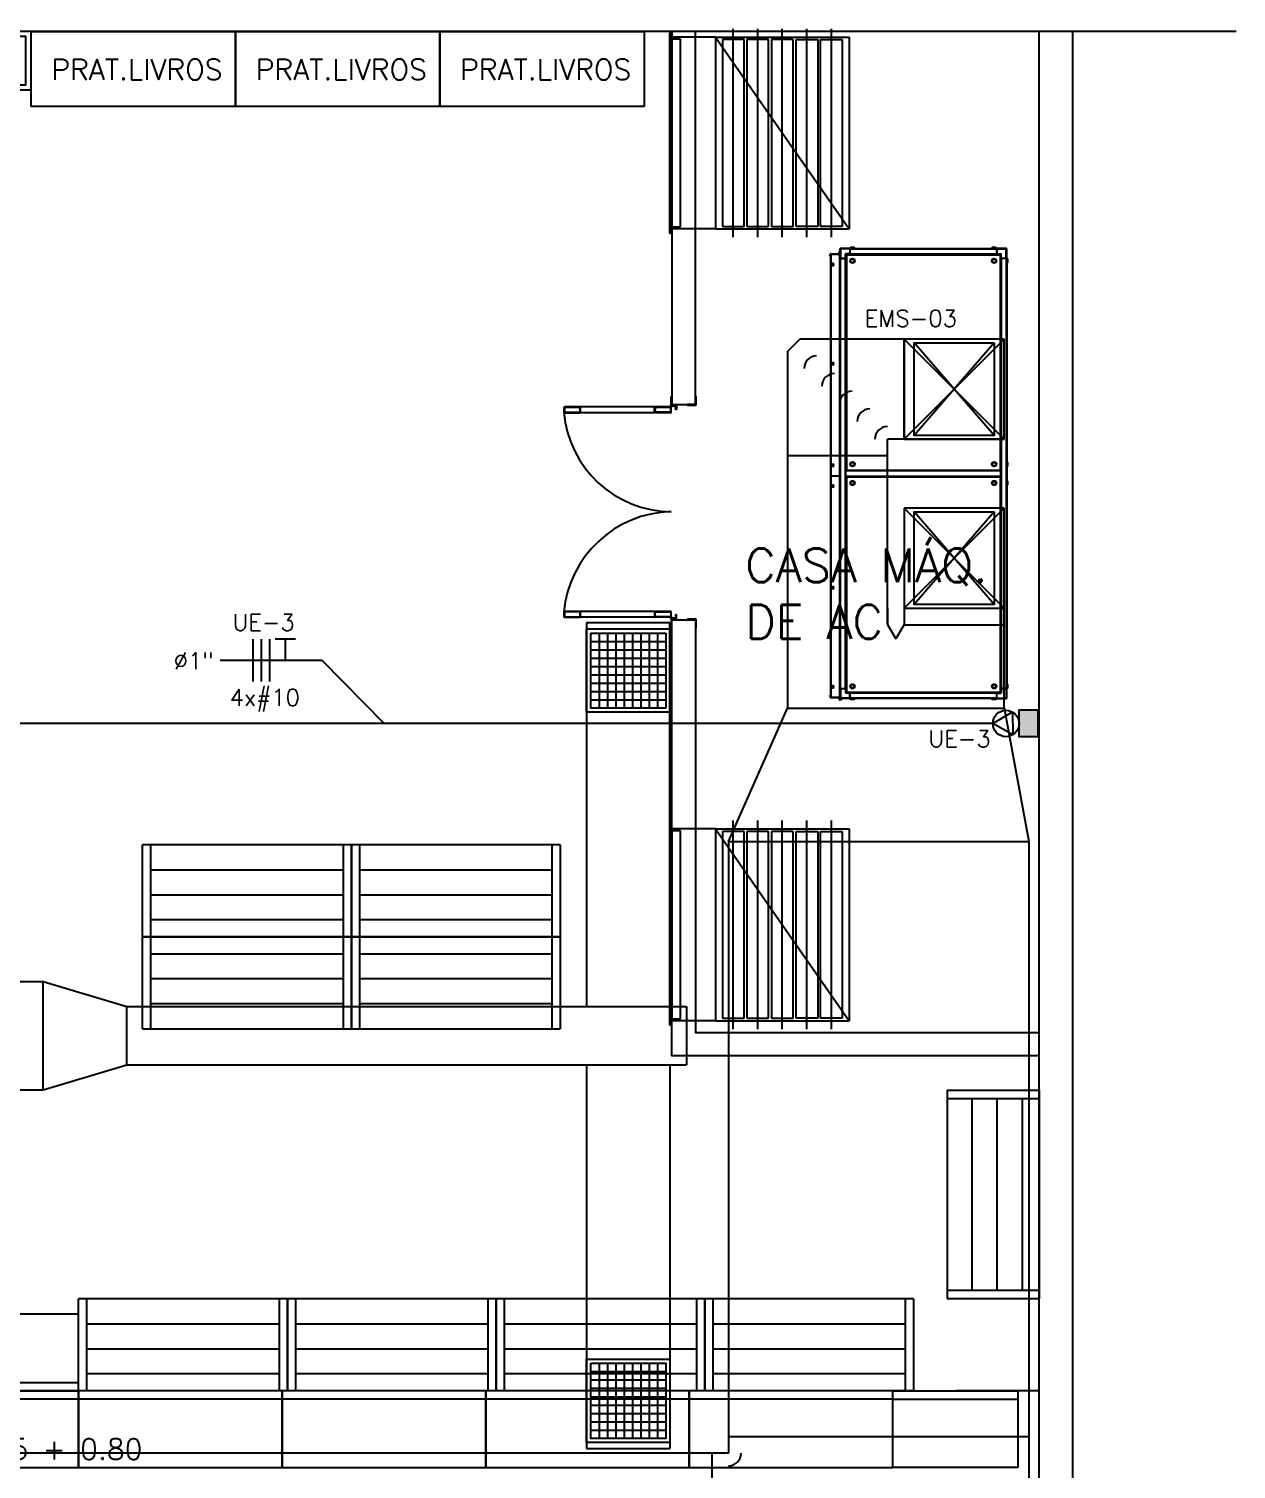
# Model space of a CAD drawing. Header units: metres. Extents: x -367 to 374, y -238 to 224.
# Drawn here: x 260.44 to 267.68, y 202.03 to 210.67 of the extents above; entities that cross this region are included whole.
import ezdxf
from ezdxf.enums import TextEntityAlignment as Align

# ---------------------------------------------------------------- set-up
doc = ezdxf.new("R2010")
doc.units = ezdxf.units.M
doc.linetypes.add('LA_BAU_BASES GERAIS_R00$0$LA_BAU_MERC_R01$0$DASHDOT', pattern=[1, 0.5, -0.25, 0, -0.25])
for name, color, linetype in [('ARCOND3', 3, 'Continuous'), ('EL-FIO', 3, 'Continuous'), ('ELE-ALIMENTADORES', 160, 'Continuous'), ('LA_BAU_BASES GERAIS_R00$0$ARQ-XREF-ATT', 8, 'Continuous'), ('LA_BAU_BASES GERAIS_R00$0$BASE', 253, 'Continuous'), ('LA_BAU_BASES GERAIS_R00$0$dutos', 31, 'Continuous')]:
    doc.layers.add(name, color=color, linetype=linetype)
doc.styles.add('LA_BAU_BASES GERAIS_R00$0$LA_BAU_MERC_R01$0$R40-125-RS', font='romans.shx', dxfattribs={"height": 0.1248})
doc.styles.add('LA_BAU_BASES GERAIS_R00$0$LA_BAU_MERC_R01$0$RS80', font='ROMANS', dxfattribs={"height": 0.18})
doc.styles.add('LA_BAU_BASES GERAIS_R00$0$R60-125-RS', font='romans.shx', dxfattribs={"height": 0.19})
doc.styles.add('LA_BAU_BASES GERAIS_R00$0$R80-100-RS', font='romans.shx', dxfattribs={"height": 0.203})
doc.styles.add('LA_BAU_BASES GERAIS_R00$0$ROMANS', font='romans.shx')
doc.styles.get("Standard").update_dxf_attribs({"font": 'romans.shx'})

# ---------------------------------------------------------------- blocks, each defined once
blk = doc.blocks.new('LA_BAU_BASES GERAIS_R00$0$LA_BAU_ALVENARIA TÉRREO_R01')
at = {"layer": 'LA_BAU_BASES GERAIS_R00$0$BASE', "linetype": 'Continuous'}
for p, q in [((267.6805, 210.65), (256.505, 210.65)), ((264.2903, 208.399), (263.7465, 208.399)), ((264.2903, 208.364), (263.7465, 208.364)), ((264.2903, 207.1729), (263.7465, 207.1729)), ((264.2903, 207.1379), (263.7465, 207.1379))]:
    blk.add_line(p, q, dxfattribs=at)
for points in [[(264.2985, 210.65), (264.2985, 208.4141), (264.4385, 208.4141), (264.4385, 210.65)], [(267.6805, 200.09), (266.75, 200.09), (266.75, 177.95), (266.41, 177.95), (266.41, 178.2), (266.5, 178.2), (266.5, 184.7), (265.4, 184.7), (265.4, 179.45), (265.15, 179.45), (265.15, 185.2), (265.4, 185.2), (265.4, 184.85), (266.5, 184.85), (266.5, 210.65)], [(266.7, 210.65), (266.7, 200.29), (267.6805, 200.29)], [(263.7474, 207.1419), (263.7474, 207.1549), (263.7505, 207.1549)], [(264.1974, 207.1419), (264.1974, 207.1549), (264.1943, 207.1549)], [(266.5, 204.5074), (264.2985, 204.5074), (264.2985, 207.1228), (264.4385, 207.1228), (264.4385, 204.6474), (266.5, 204.6474)]]:
    blk.add_lwpolyline(points, dxfattribs=at)
for points in [[(264.2985, 208.4171, 0.414214), (264.3015, 208.4141), (264.3235, 208.4141, -0.414214), (264.3265, 208.4111), (264.3265, 208.4094), (264.2938, 208.4094), (264.2938, 208.4602), (264.2955, 208.4602, -0.414214), (264.2985, 208.4572)], [(264.4432, 208.4094), (264.4432, 208.4602), (264.4415, 208.4602, 0.414214), (264.4385, 208.4572), (264.4385, 208.4171, -0.414214), (264.4355, 208.4141), (264.3936, 208.4141, 0.414214), (264.3906, 208.4111), (264.3906, 208.4094)], [(263.7465, 208.364, 0.414214), (263.7505, 208.368), (263.7505, 208.395, 0.414214), (263.7465, 208.399), (263.6545, 208.399, 0.414214), (263.6505, 208.395), (263.6505, 208.368, 0.414214), (263.6545, 208.364)], [(263.7465, 207.1729), (263.6545, 207.1729, 0.414214), (263.6505, 207.1689), (263.6505, 207.1419, 0.414214), (263.6545, 207.1379), (263.7465, 207.1379, 0.414214), (263.7505, 207.1419), (263.7505, 207.1689, 0.414214)], [(264.3015, 207.1228), (264.3235, 207.1228, 0.414214), (264.3265, 207.1258), (264.3265, 207.1275), (264.2938, 207.1275), (264.2938, 207.0767), (264.2955, 207.0767, 0.414214), (264.2985, 207.0797), (264.2985, 207.1198, -0.414214)], [(264.4432, 207.1275), (264.3906, 207.1275), (264.3906, 207.1258, 0.414214), (264.3936, 207.1228), (264.4355, 207.1228, -0.414214), (264.4385, 207.1198), (264.4385, 207.0797, 0.414214), (264.4415, 207.0767), (264.4432, 207.0767)]]:
    blk.add_lwpolyline(points, format="xyb", close=True, dxfattribs=at)
for points in [[(264.3249, 208.4094), (264.3249, 208.3844), (264.3232, 208.3844, -0.414214), (264.3202, 208.3874), (264.3202, 208.4017, 0.414214), (264.3172, 208.4047), (264.3035, 208.4047, -0.414214), (264.3005, 208.4077), (264.3005, 208.4094)], [(263.7505, 208.382), (263.7474, 208.382), (263.7474, 208.395, 0.414214), (263.7465, 208.3958), (263.6545, 208.3958, 0.414214), (263.6537, 208.395), (263.6537, 208.368, 0.414214), (263.6545, 208.3671), (263.7465, 208.3671, 0.414214), (263.7474, 208.368), (263.7474, 208.381), (263.7505, 208.381)], [(264.1983, 208.364, -0.414214), (264.1943, 208.368), (264.1943, 208.395, -0.414214), (264.1983, 208.399)], [(264.2912, 208.368), (264.2912, 208.395, 0.414214), (264.2903, 208.3958), (264.1983, 208.3958, 0.414214), (264.1974, 208.395), (264.1974, 208.382), (264.1943, 208.382)], [(264.2912, 208.368, -0.414214), (264.2903, 208.3671), (264.1983, 208.3671, -0.414214), (264.1974, 208.368), (264.1974, 208.381), (264.1943, 208.381)], [(264.2903, 208.364, 0.414214), (264.2943, 208.368), (264.2943, 208.395, 0.414214), (264.2903, 208.399)], [(263.7465, 207.1698), (263.6545, 207.1698, 0.414214), (263.6537, 207.1689), (263.6537, 207.1419, 0.414214), (263.6545, 207.141), (263.7465, 207.141, 0.414214), (263.7474, 207.1419)], [(263.7505, 207.1559), (263.7474, 207.1559), (263.7474, 207.1689, 0.414214), (263.7465, 207.1698)], [(264.1983, 207.1729, 0.414214), (264.1943, 207.1689), (264.1943, 207.1419, 0.414214), (264.1983, 207.1379)], [(264.1943, 207.1559), (264.1974, 207.1559), (264.1974, 207.1689, -0.414214), (264.1983, 207.1698), (264.2903, 207.1698, -0.414214), (264.2912, 207.1689), (264.2912, 207.1419, -0.414214), (264.2903, 207.141), (264.1983, 207.141, -0.414214), (264.1974, 207.1419)], [(264.2903, 207.1379, 0.414214), (264.2943, 207.1419), (264.2943, 207.1689, 0.414214), (264.2903, 207.1729)], [(264.3249, 207.1275), (264.3249, 207.1525), (264.3232, 207.1525, 0.414214), (264.3202, 207.1495), (264.3202, 207.1352, -0.414214), (264.3172, 207.1322), (264.3035, 207.1322, 0.414214), (264.3005, 207.1292), (264.3005, 207.1275)]]:
    blk.add_lwpolyline(points, format="xyb", dxfattribs=at)
for centre, radius in [((264.2956, 208.4039), 0.00438), ((264.2956, 208.4039), 0.00238), ((264.2956, 207.1329), 0.00438), ((264.2956, 207.1329), 0.00238)]:
    blk.add_circle(centre, radius, dxfattribs=at)
for centre, radius, start, end in [((264.2994, 208.4222), 0.6511, 184.77989, 269.55554), ((264.3102, 207.109), 0.6624, 91.3746, 174.80759)]:
    blk.add_arc(centre, radius, start, end, dxfattribs=at)
blk = doc.blocks.new('LA_BAU_BASES GERAIS_R00$0$LA_BAU_MERC_R01$0$V1-200')
for points in [[(0, -0.35), (1, -0.35), (1, 0), (0, 0)], [(0.03, -0.32), (0.97, -0.32), (0.97, -0.03), (0.03, -0.03)]]:
    blk.add_lwpolyline(points, close=True)
at = {"style": 'LA_BAU_BASES GERAIS_R00$0$LA_BAU_MERC_R01$0$R40-125-RS'}
for s, p in [('VITRINE 1', (0.0567, -0.1651)), ('H=2.00', (0.1319, -0.305))]:
    blk.add_text(s, height=0.1248, dxfattribs=at).set_placement(p)
blk = doc.blocks.new('LA_BAU_BASES GERAIS_R00$0$LA_BAU_MERC_R01')
at = {"layer": 'LA_BAU_BASES GERAIS_R00$0$BASE'}
for p, q in [((260.4562, 210.65), (261.6812, 210.65)), ((260.4562, 210.2), (260.4562, 210.65)), ((261.6812, 210.65), (261.6812, 210.2)), ((261.6812, 210.65), (262.9062, 210.65)), ((261.6812, 210.2), (261.6812, 210.65)), ((262.9062, 210.65), (262.9062, 210.2)), ((262.9062, 210.65), (264.1312, 210.65)), ((262.9062, 210.2), (262.9062, 210.65)), ((264.1312, 210.65), (264.1312, 210.2)), ((261.6812, 210.2), (260.4562, 210.2)), ((262.9062, 210.2), (261.6812, 210.2)), ((264.1312, 210.2), (262.9062, 210.2)), ((261.1752, 205.7743), (261.1252, 205.7743)), ((261.1252, 205.2224), (261.1252, 205.7743)), ((261.1752, 205.2224), (261.1752, 205.7743)), ((262.3265, 205.7743), (261.1752, 205.7743)), ((262.3265, 205.7743), (262.3265, 205.2224)), ((262.3765, 205.7743), (262.3265, 205.7743)), ((262.3765, 205.7743), (262.3765, 205.2224)), ((262.4265, 205.7743), (262.3765, 205.7743)), ((262.3765, 205.2224), (262.3765, 205.7743)), ((262.4265, 205.2224), (262.4265, 205.7743)), ((263.5778, 205.7743), (262.4265, 205.7743)), ((263.5778, 205.7743), (263.5778, 205.2224)), ((263.6278, 205.7743), (263.5778, 205.7743)), ((263.6278, 205.7743), (263.6278, 205.2224)), ((261.1752, 205.6243), (262.3265, 205.6243)), ((262.4265, 205.6243), (263.5778, 205.6243)), ((261.1752, 205.4743), (262.3265, 205.4743)), ((262.4265, 205.4743), (263.5778, 205.4743)), ((262.3265, 205.3243), (261.1752, 205.3243)), ((263.5778, 205.3243), (262.4265, 205.3243)), ((262.3765, 205.2224), (261.1252, 205.2224)), ((261.1252, 204.6705), (261.1252, 205.2224)), ((261.1252, 205.2224), (262.3765, 205.2224)), ((261.1752, 204.6705), (261.1752, 205.2224)), ((262.3265, 205.2224), (262.3265, 204.6705)), ((262.3765, 205.2224), (262.3765, 204.6705)), ((263.6278, 205.2224), (262.3765, 205.2224)), ((262.3765, 204.6705), (262.3765, 205.2224)), ((262.3765, 205.2224), (263.6278, 205.2224)), ((262.4265, 204.6705), (262.4265, 205.2224)), ((263.5778, 205.2224), (263.5778, 204.6705)), ((263.6278, 205.2224), (263.6278, 204.6705)), ((261.1752, 205.1205), (262.3265, 205.1205)), ((262.4265, 205.1205), (263.5778, 205.1205)), ((262.3265, 204.9705), (261.1752, 204.9705)), ((263.5778, 204.9705), (262.4265, 204.9705)), ((262.3265, 204.8205), (261.1752, 204.8205)), ((263.5778, 204.8205), (262.4265, 204.8205)), ((261.1252, 204.6705), (261.1752, 204.6705)), ((261.1752, 204.6705), (262.3265, 204.6705)), ((262.3265, 204.6705), (262.3765, 204.6705)), ((262.3765, 204.6705), (262.4265, 204.6705)), ((262.4265, 204.6705), (263.5778, 204.6705)), ((263.5778, 204.6705), (263.6278, 204.6705)), ((265.9481, 204.3032), (266.5, 204.3032)), ((265.9481, 204.3032), (265.9481, 204.2532)), ((266.5, 204.3032), (266.5, 203.0519)), ((265.9481, 204.2532), (266.5, 204.2532)), ((265.9481, 204.2532), (265.9481, 203.1019)), ((266.0981, 203.1019), (266.0981, 204.2532)), ((266.2481, 203.1019), (266.2481, 204.2532)), ((266.3981, 204.2532), (266.3981, 203.1019)), ((265.9481, 203.1019), (265.9481, 203.0519)), ((266.5, 203.1019), (265.9481, 203.1019)), ((260.7917, 203.0519), (260.7417, 203.0519)), ((260.7417, 202.5), (260.7417, 203.0519)), ((260.7917, 202.5), (260.7917, 203.0519)), ((261.943, 203.0519), (260.7917, 203.0519)), ((261.943, 203.0519), (261.943, 202.5)), ((261.993, 203.0519), (261.943, 203.0519)), ((261.993, 203.0519), (261.993, 202.5)), ((262.043, 203.0519), (261.993, 203.0519)), ((261.993, 202.5), (261.993, 203.0519)), ((262.043, 202.5), (262.043, 203.0519)), ((263.1943, 203.0519), (262.043, 203.0519)), ((263.1943, 203.0519), (263.1943, 202.5)), ((263.2443, 203.0519), (263.1943, 203.0519)), ((263.2943, 203.0519), (263.2443, 203.0519)), ((263.2443, 202.5), (263.2443, 203.0519)), ((263.2443, 203.0519), (263.2443, 202.5)), ((263.2943, 202.5), (263.2943, 203.0519)), ((264.4456, 203.0519), (263.2943, 203.0519)), ((264.4456, 203.0519), (264.4456, 202.5)), ((264.4956, 203.0519), (264.4456, 203.0519)), ((264.5456, 203.0519), (264.4956, 203.0519)), ((264.4956, 202.5), (264.4956, 203.0519)), ((264.4956, 203.0519), (264.4956, 202.5)), ((264.5456, 202.5), (264.5456, 203.0519)), ((265.6969, 203.0519), (264.5456, 203.0519)), ((265.6969, 203.0519), (265.6969, 202.5)), ((265.7469, 203.0519), (265.6969, 203.0519)), ((265.7469, 203.0519), (265.7469, 202.5)), ((266.5, 203.0519), (265.9481, 203.0519)), ((260.7417, 202.96), (259.5217, 202.96)), ((260.7417, 202.5), (260.7417, 202.96)), ((260.7917, 202.9019), (261.943, 202.9019)), ((262.043, 202.9019), (263.1943, 202.9019)), ((263.2943, 202.9019), (264.4456, 202.9019)), ((264.5456, 202.9019), (265.6969, 202.9019)), ((260.7917, 202.7519), (261.943, 202.7519)), ((262.043, 202.7519), (263.1943, 202.7519)), ((263.2943, 202.7519), (264.4456, 202.7519)), ((264.5456, 202.7519), (265.6969, 202.7519)), ((259.5217, 202.55), (260.7417, 202.55)), ((261.943, 202.6019), (260.7917, 202.6019)), ((263.1943, 202.6019), (262.043, 202.6019)), ((264.4456, 202.6019), (263.2943, 202.6019)), ((265.6969, 202.6019), (264.5456, 202.6019)), ((260.7417, 202.5), (259.5217, 202.5)), ((259.5217, 202.5), (260.7417, 202.5)), ((260.7417, 202.45), (259.5217, 202.45)), ((260.7417, 202.5), (260.7417, 202.04)), ((261.9617, 202.5), (260.7417, 202.5)), ((261.993, 202.5), (260.7417, 202.5)), ((260.7417, 202.04), (260.7417, 202.5)), ((261.9617, 202.45), (260.7417, 202.45)), ((261.9617, 202.5), (261.9617, 202.04)), ((263.1817, 202.5), (261.9617, 202.5)), ((261.9617, 202.04), (261.9617, 202.5)), ((263.1817, 202.45), (261.9617, 202.45)), ((263.2443, 202.5), (261.993, 202.5)), ((263.1817, 202.5), (263.1817, 202.04)), ((264.4017, 202.5), (263.1817, 202.5)), ((263.1817, 202.04), (263.1817, 202.5)), ((264.4017, 202.45), (263.1817, 202.45)), ((264.4956, 202.5), (263.2443, 202.5)), ((264.4017, 202.5), (264.4017, 202.04)), ((265.6217, 202.5), (264.4017, 202.5)), ((264.4017, 202.04), (264.4017, 202.5)), ((265.6217, 202.45), (264.4017, 202.45)), ((265.7469, 202.5), (264.4956, 202.5)), ((265.6217, 202.04), (265.6217, 202.5)), ((265.6217, 202.5), (266.3717, 202.5)), ((265.6217, 202.04), (265.6217, 202.5)), ((265.6217, 202.45), (266.3717, 202.45)), ((266.3717, 202.5), (266.3717, 202.04)), ((259.5217, 202.04), (260.7417, 202.04)), ((260.7417, 202.04), (261.9617, 202.04)), ((261.9617, 202.04), (263.1817, 202.04)), ((263.1817, 202.04), (264.4017, 202.04)), ((264.4017, 202.04), (265.6217, 202.04)), ((266.3717, 202.04), (265.6217, 202.04))]:
    blk.add_line(p, q, dxfattribs=at)
at = {"layer": 'LA_BAU_BASES GERAIS_R00$0$BASE', "linetype": 'LA_BAU_BASES GERAIS_R00$0$LA_BAU_MERC_R01$0$DASHDOT'}
blk.add_line((266.5, 202.5), (258.7717, 202.5), dxfattribs=at)
at = {"layer": 'LA_BAU_BASES GERAIS_R00$0$BASE'}
blk.add_blockref('LA_BAU_BASES GERAIS_R00$0$LA_BAU_MERC_R01$0$V1-200', (259.4562, 210.65), dxfattribs=at)
at = {"layer": 'LA_BAU_BASES GERAIS_R00$0$BASE', "style": 'LA_BAU_BASES GERAIS_R00$0$LA_BAU_MERC_R01$0$R40-125-RS'}
for p in [(261.0913, 210.3598), (262.3163, 210.3598), (263.5413, 210.3598)]:
    blk.add_text('PRAT.LIVROS', height=0.1248, dxfattribs=at).set_placement(p, align=Align.CENTER)
blk.add_text(' H = 1.45 + 0.80', height=0.1248, dxfattribs=at).set_placement((259.5522, 202.0873))
at = {"layer": 'LA_BAU_BASES GERAIS_R00$0$BASE', "text_generation_flag": 4}
for tag, height, rotation, style, p in [('CD H=1.45', 0.12, 180, 'LA_BAU_BASES GERAIS_R00$0$LA_BAU_MERC_R01$0$RS80', (261.7377, 205.5486)), ('CD H=1.45', 0.12, 180, 'LA_BAU_BASES GERAIS_R00$0$LA_BAU_MERC_R01$0$RS80', (262.989, 205.5486)), ('CD H=2.25', 0.1248, 270, 'LA_BAU_BASES GERAIS_R00$0$LA_BAU_MERC_R01$0$R40-125-RS', (266.1703, 203.6629)), ('CD H=1.45', 0.12, 180, 'LA_BAU_BASES GERAIS_R00$0$LA_BAU_MERC_R01$0$RS80', (261.3541, 202.8262)), ('CD H=1.45', 0.12, 180, 'LA_BAU_BASES GERAIS_R00$0$LA_BAU_MERC_R01$0$RS80', (262.6054, 202.8262)), ('CD H=1.45', 0.12, 180, 'LA_BAU_BASES GERAIS_R00$0$LA_BAU_MERC_R01$0$RS80', (263.8567, 202.8262)), ('CD H=1.45', 0.12, 180, 'LA_BAU_BASES GERAIS_R00$0$LA_BAU_MERC_R01$0$RS80', (265.108, 202.8262))]:
    blk.add_attdef(tag, text='', height=height, rotation=rotation, dxfattribs=dict(at, style=style)).set_placement(p, align=Align.MIDDLE)
at = {"layer": 'LA_BAU_BASES GERAIS_R00$0$BASE', "style": 'LA_BAU_BASES GERAIS_R00$0$LA_BAU_MERC_R01$0$RS80', "text_generation_flag": 4}
for p in [(261.764, 204.8962), (263.0153, 204.8962)]:
    blk.add_attdef('CD H=1.45', text='', height=0.12, dxfattribs=at).set_placement(p, align=Align.MIDDLE)
at = {"layer": 'LA_BAU_BASES GERAIS_R00$0$BASE', "style": 'LA_BAU_BASES GERAIS_R00$0$LA_BAU_MERC_R01$0$R40-125-RS'}
for p in [(246.2431, 203.0982), (247.3931, 203.0982), (248.5431, 203.0982), (249.6931, 203.0982), (250.8431, 203.0982), (246.2431, 202.3182), (247.3931, 202.3182), (248.5431, 202.3182), (249.6931, 202.3182), (250.8431, 202.3182)]:
    blk.add_attdef('TIPO', text='', height=0.1248, rotation=180, dxfattribs=at).set_placement(p, align=Align.MIDDLE)
blk = doc.blocks.new('LA_BAU_BASES GERAIS_R00$0$A$C5BA41825')
at = {"layer": 'LA_BAU_BASES GERAIS_R00$0$dutos', "color": 251}
for p, q in [((-2.4515, 32.7015), (-2.4665, 32.7015)), ((-2.4665, 32.7015), (-2.4665, 31.5015)), ((-2.4515, 31.5015), (-2.4515, 32.7015)), ((-2.1901, 32.6765), (-2.4515, 32.6765)), ((-2.4515, 32.6765), (-2.4515, 31.5265)), ((-2.4515, 32.6665), (-2.4015, 32.6665)), ((-2.4015, 32.6665), (-2.4015, 31.5365)), ((-2.1901, 32.6765), (-2.1901, 31.5265)), ((-2.1901, 32.6765), (-1.3901, 32.6765)), ((-2.1901, 32.6765), (-1.3901, 31.5265)), ((-2.0196, 32.6615), (-2.1496, 32.6615)), ((-2.1496, 32.6615), (-2.1496, 31.5415)), ((-2.0846, 31.4765), (-2.0846, 32.7265)), ((-2.0196, 31.5415), (-2.0196, 32.6615)), ((-1.8724, 32.6615), (-2.0024, 32.6615)), ((-2.0024, 32.6615), (-2.0024, 31.5415)), ((-1.9374, 31.4765), (-1.9374, 32.7265)), ((-1.8724, 31.5415), (-1.8724, 32.6615)), ((-1.7251, 32.6615), (-1.8551, 32.6615)), ((-1.8551, 32.6615), (-1.8551, 31.5415)), ((-1.7901, 31.4765), (-1.7901, 32.7265)), ((-1.7251, 31.5415), (-1.7251, 32.6615)), ((-1.7078, 31.5415), (-1.7078, 32.6615)), ((-1.7078, 32.6615), (-1.5778, 32.6615)), ((-1.6428, 31.4765), (-1.6428, 32.7265)), ((-1.5778, 32.6615), (-1.5778, 31.5415)), ((-1.5606, 31.5415), (-1.5606, 32.6615)), ((-1.5606, 32.6615), (-1.4306, 32.6615)), ((-1.4956, 31.4765), (-1.4956, 32.7265)), ((-1.4306, 32.6615), (-1.4306, 31.5415)), ((-1.3901, 32.6765), (-1.3901, 31.5265)), ((-2.4015, 31.5365), (-2.4515, 31.5365)), ((-2.1901, 31.5265), (-2.4515, 31.5265)), ((-2.1901, 31.5265), (-1.3901, 31.5265)), ((-2.1496, 31.5415), (-2.0196, 31.5415)), ((-2.0024, 31.5415), (-1.8724, 31.5415)), ((-1.8551, 31.5415), (-1.7251, 31.5415)), ((-1.5778, 31.5415), (-1.7078, 31.5415)), ((-1.4306, 31.5415), (-1.5606, 31.5415)), ((-2.4665, 31.5015), (-2.4515, 31.5015)), ((-1.5047, 31.3715), (-1.5021, 31.3715)), ((-1.5047, 31.3715), (-1.5047, 31.3652)), ((-1.5047, 31.3652), (-1.5021, 31.3652)), ((-1.5045, 31.3683), (-1.5021, 31.3683)), ((-1.5021, 31.3723), (-1.5015, 31.3723)), ((-1.5021, 31.3723), (-1.5021, 31.3643)), ((-1.5021, 31.3643), (-1.5015, 31.3643)), ((-1.5005, 31.3749), (-1.5015, 31.3749)), ((-1.5015, 31.3608), (-1.5015, 31.3749)), ((-1.5005, 31.3608), (-1.5015, 31.3608)), ((-1.5005, 31.3749), (-1.5005, 28.7188)), ((-1.5005, 31.3748), (-1.4451, 31.3748)), ((-1.4996, 31.3768), (-1.4465, 31.3768)), ((-1.4996, 31.3758), (-1.4996, 31.3768)), ((-1.4996, 31.3758), (-1.4465, 31.3758)), ((-1.499, 31.3748), (-1.499, 28.7188)), ((-1.4492, 31.3895), (-1.4466, 31.3895)), ((-1.4492, 31.3895), (-1.4492, 31.3832)), ((-1.4492, 31.3832), (-1.4466, 31.3832)), ((-1.4489, 31.3863), (-1.4466, 31.3863)), ((-1.4466, 31.3903), (-1.4459, 31.3903)), ((-1.4466, 31.3903), (-1.4466, 31.3823)), ((-1.4466, 31.3823), (-1.4459, 31.3823)), ((-1.4465, 31.3758), (-1.4465, 31.3768)), ((-1.4465, 31.3748), (-1.4465, 28.7188)), ((-1.445, 31.3933), (-1.4459, 31.3933)), ((-1.4459, 31.3773), (-1.4459, 31.3933)), ((-1.445, 31.3773), (-1.4459, 31.3773)), ((-1.385, 31.407), (-1.445, 31.407)), ((-1.445, 31.407), (-1.445, 31.35)), ((-1.385, 31.41), (-1.442, 31.41)), ((-1.442, 31.41), (-1.442, 31.35)), ((-1.385, 31.377), (-1.412, 31.377)), ((-1.409, 31.374), (-1.412, 31.377)), ((-1.412, 31.35), (-1.412, 31.377)), ((-1.385, 31.374), (-1.409, 31.374)), ((-1.409, 31.35), (-1.409, 31.374)), ((-1.4075, 31.3712), (-0.4825, 31.3712)), ((-1.4075, 30.0794), (-1.4075, 31.3712)), ((-1.4059, 31.3728), (-0.4841, 31.3728)), ((-1.4059, 31.3728), (-1.4059, 30.0778)), ((-1.385, 31.41), (-0.505, 31.41)), ((-1.385, 31.41), (-1.385, 31.3762)), ((-1.385, 31.41), (-1.385, 31.3738)), ((-1.385, 31.407), (-0.505, 31.407)), ((-1.385, 31.3768), (-0.505, 31.3768)), ((-1.385, 31.3738), (-0.505, 31.3738)), ((-1.385, 31.3728), (-1.385, 31.3738)), ((-1.3805, 31.4145), (-1.383, 31.412)), ((-1.356, 31.412), (-1.383, 31.412)), ((-1.383, 31.412), (-1.356, 31.412)), ((-1.383, 31.412), (-1.383, 31.41)), ((-1.3804, 31.4145), (-1.3829, 31.412)), ((-1.3585, 31.4145), (-1.3805, 31.4145)), ((-1.3804, 31.4145), (-1.3586, 31.4145)), ((-1.3561, 31.412), (-1.3586, 31.4145)), ((-1.3585, 31.4145), (-1.356, 31.412)), ((-1.356, 31.412), (-1.356, 31.41)), ((-0.5315, 31.4145), (-0.534, 31.412)), ((-0.507, 31.412), (-0.534, 31.412)), ((-0.534, 31.412), (-0.507, 31.412)), ((-0.534, 31.412), (-0.534, 31.41)), ((-0.5314, 31.4145), (-0.5339, 31.412)), ((-0.5095, 31.4145), (-0.5315, 31.4145)), ((-0.5314, 31.4145), (-0.5096, 31.4145)), ((-0.5071, 31.412), (-0.5096, 31.4145)), ((-0.5095, 31.4145), (-0.507, 31.412)), ((-0.507, 31.412), (-0.507, 31.41)), ((-0.448, 31.41), (-0.505, 31.41)), ((-0.505, 31.3762), (-0.505, 31.41)), ((-0.505, 31.41), (-0.505, 31.3738)), ((-0.505, 31.407), (-0.445, 31.407)), ((-0.505, 31.377), (-0.478, 31.377)), ((-0.505, 31.374), (-0.481, 31.374)), ((-0.505, 31.3728), (-0.505, 31.3738)), ((-0.4841, 31.3728), (-0.4841, 30.0778)), ((-0.4825, 31.3712), (-0.4825, 30.0794)), ((-0.481, 31.374), (-0.478, 31.377)), ((-0.481, 31.35), (-0.481, 31.374)), ((-0.478, 31.35), (-0.478, 31.377)), ((-0.448, 31.35), (-0.448, 31.41)), ((-0.445, 31.35), (-0.445, 31.407)), ((-1.4897, 31.3097), (-1.4897, 31.316)), ((-1.4871, 31.3066), (-1.4871, 31.319)), ((-1.4834, 31.316), (-1.4834, 31.3097)), ((-1.4112, 31.35), (-1.445, 31.35)), ((-1.445, 31.35), (-1.4088, 31.35)), ((-1.445, 28.77), (-1.445, 31.35)), ((-1.442, 28.77), (-1.442, 31.35)), ((-1.4118, 28.77), (-1.4118, 31.35)), ((-1.4075, 31.35), (-1.4088, 31.35)), ((-1.4088, 28.77), (-1.4088, 31.35)), ((-0.4825, 31.35), (-0.4812, 31.35)), ((-0.445, 31.35), (-0.4812, 31.35)), ((-0.4812, 31.35), (-0.4812, 28.77)), ((-0.445, 31.35), (-0.4801, 31.35)), ((-0.4782, 31.35), (-0.4782, 28.77)), ((-0.448, 31.35), (-0.448, 28.77)), ((-0.445, 31.35), (-0.445, 28.77)), ((-0.443, 31.3483), (-0.445, 31.3483)), ((-0.443, 31.3213), (-0.445, 31.3213)), ((-0.4405, 31.3458), (-0.443, 31.3483)), ((-0.443, 31.3483), (-0.443, 31.3213)), ((-0.4405, 31.3238), (-0.443, 31.3213)), ((-0.4405, 31.3458), (-0.4405, 31.3238)), ((-1.76, 30.791), (-1.685, 30.866)), ((-1.06, 30.866), (-1.685, 30.866)), ((-1.06, 30.866), (-0.46, 30.266)), ((-0.46, 30.866), (-1.06, 30.266)), ((-1.06, 30.266), (-1.06, 30.866)), ((-0.46, 30.866), (-1.06, 30.866)), ((-1.06, 30.866), (-1.06, 30.266)), ((-0.52, 30.844), (-1, 30.288)), ((-0.52, 30.288), (-1, 30.844)), ((-0.46, 30.266), (-0.46, 30.866)), ((-1.76, 30.791), (-1.76, 28.653)), ((-1.4834, 30.7218), (-1.4897, 30.7218)), ((-1.4897, 30.7152), (-1.4897, 30.7215)), ((-1.4834, 30.7198), (-1.4897, 30.7198)), ((-1.4834, 30.7198), (-1.4897, 30.7198)), ((-1.4897, 30.7178), (-1.4834, 30.7178)), ((-1.4871, 30.7121), (-1.4871, 30.7245)), ((-1.4834, 30.7215), (-1.4834, 30.7152)), ((-1.16, 29.1595), (-1.16, 30.266)), ((-0.46, 30.266), (-1.16, 30.266)), ((-1.06, 30.266), (-0.46, 30.266)), ((-1.16, 30.166), (-1.76, 30.166)), ((-1.4897, 30.1057), (-1.4897, 30.112)), ((-1.4871, 30.1026), (-1.4871, 30.115)), ((-1.4834, 30.112), (-1.4834, 30.1057)), ((-1.4085, 30.0419), (-1.4085, 30.0781)), ((-1.4059, 30.0781), (-1.4085, 30.0781)), ((-0.4815, 30.0756), (-1.4085, 30.0756)), ((-1.4075, 30.0794), (-0.4825, 30.0794)), ((-1.407, 30.0781), (-1.407, 30.0794)), ((-0.4841, 30.0778), (-1.4059, 30.0778)), ((-0.4815, 30.0781), (-0.4841, 30.0781)), ((-0.483, 30.0794), (-0.483, 30.0781)), ((-0.4815, 30.0781), (-0.4815, 30.0419)), ((-0.443, 30.1293), (-0.445, 30.1293)), ((-0.443, 30.1023), (-0.445, 30.1023)), ((-0.4405, 30.1268), (-0.443, 30.1293)), ((-0.443, 30.1293), (-0.443, 30.1023)), ((-0.4405, 30.1048), (-0.443, 30.1023)), ((-0.4405, 30.1268), (-0.4405, 30.1048)), ((-1.5005, 30.0468), (-1.445, 30.0468)), ((-1.4897, 29.9817), (-1.4897, 29.988)), ((-1.4871, 29.9786), (-1.4871, 29.991)), ((-1.4834, 29.988), (-1.4834, 29.9817)), ((-1.4085, 30.0444), (-0.4815, 30.0444)), ((-1.4085, 30.0419), (-0.4815, 30.0419)), ((-1.4075, 28.7475), (-1.4075, 30.0393)), ((-1.4075, 30.0393), (-0.4825, 30.0393)), ((-1.407, 30.0393), (-1.407, 30.0419)), ((-1.4059, 30.0409), (-1.4059, 28.7459)), ((-1.4059, 30.0409), (-0.4841, 30.0409)), ((-1.4042, 30.0409), (-1.4042, 30.0419)), ((-1.3863, 30.0409), (-1.3863, 30.0419)), ((-0.5037, 30.0419), (-0.5037, 30.0409)), ((-0.4858, 30.0419), (-0.4858, 30.0409)), ((-0.4841, 30.0409), (-0.4841, 28.7459)), ((-0.483, 30.0419), (-0.483, 30.0393)), ((-0.4825, 30.0393), (-0.4825, 28.7475)), ((-0.443, 30.0164), (-0.445, 30.0164)), ((-0.443, 29.9894), (-0.445, 29.9894)), ((-0.4405, 30.0139), (-0.443, 30.0164)), ((-0.443, 30.0164), (-0.443, 29.9894)), ((-0.4405, 29.9919), (-0.443, 29.9894)), ((-0.4405, 30.0139), (-0.4405, 29.9919)), ((-1.06, 29.853), (-0.46, 29.253)), ((-0.46, 29.853), (-1.06, 29.253)), ((-0.46, 29.853), (-1.06, 29.853)), ((-1.06, 29.853), (-1.06, 29.253)), ((-0.52, 29.831), (-1, 29.275)), ((-0.52, 29.275), (-1, 29.831)), ((-0.46, 29.253), (-0.46, 29.853)), ((-1.4897, 29.3722), (-1.4897, 29.3785)), ((-1.4897, 29.3778), (-1.4834, 29.3778)), ((-1.4837, 29.3798), (-1.4893, 29.3798)), ((-1.4837, 29.3798), (-1.4893, 29.3798)), ((-1.4871, 29.3691), (-1.4871, 29.3815)), ((-1.4834, 29.3785), (-1.4834, 29.3722)), ((-1.16, 29.253), (-1.16, 29.153)), ((-1.06, 29.253), (-1.06, 29.153)), ((-1.06, 29.253), (-0.46, 29.253)), ((-0.46, 28.653), (-0.46, 29.253)), ((-2.9638, 29.1285), (-2.4637, 29.1285)), ((-2.9638, 28.6285), (-2.9638, 29.1285)), ((-2.4637, 29.1647), (-2.9637, 29.1647)), ((-2.9637, 29.1647), (-2.9637, 26.864)), ((-2.4637, 26.864), (-2.4637, 29.1647)), ((-2.4637, 29.1285), (-2.4637, 28.6285)), ((-1.16, 29.1555), (-1.1097, 29.0683)), ((-1.0593, 29.1555), (-1.1097, 29.0683)), ((-1.06, 29.153), (-0.46, 29.153)), ((-2.9388, 29.1035), (-2.4887, 29.1035)), ((-2.9388, 28.6535), (-2.9388, 29.1035)), ((-2.9388, 29.0535), (-2.4887, 29.0535)), ((-2.8887, 29.1035), (-2.8887, 28.6535)), ((-2.8387, 29.1035), (-2.8387, 28.6535)), ((-2.7888, 29.1035), (-2.7888, 28.6535)), ((-2.7387, 29.1035), (-2.7387, 28.6535)), ((-2.6888, 29.1035), (-2.6888, 28.6535)), ((-2.6387, 29.1035), (-2.6387, 28.6535)), ((-2.5888, 29.1035), (-2.5888, 28.6535)), ((-2.5388, 29.1035), (-2.5388, 28.6535)), ((-2.4887, 29.1035), (-2.4887, 28.6535)), ((-2.9388, 29.0035), (-2.4887, 29.0035)), ((-2.9388, 28.9535), (-2.4887, 28.9535)), ((-2.9388, 28.9035), (-2.4887, 28.9035)), ((-2.9388, 28.8535), (-2.4887, 28.8535)), ((-2.9388, 28.8035), (-2.4887, 28.8035)), ((-1.4897, 28.7777), (-1.4897, 28.784)), ((-1.4871, 28.7746), (-1.4871, 28.787)), ((-1.4834, 28.784), (-1.4834, 28.7777)), ((-1.445, 28.77), (-1.445, 28.713)), ((-1.445, 28.77), (-1.4099, 28.77)), ((-1.445, 28.77), (-1.4088, 28.77)), ((-1.442, 28.77), (-1.442, 28.71)), ((-1.412, 28.77), (-1.412, 28.743)), ((-1.409, 28.77), (-1.409, 28.746)), ((-1.4075, 28.77), (-1.4088, 28.77)), ((-0.4825, 28.77), (-0.4812, 28.77)), ((-0.445, 28.77), (-0.4812, 28.77)), ((-0.481, 28.77), (-0.481, 28.746)), ((-0.4788, 28.77), (-0.445, 28.77)), ((-0.478, 28.77), (-0.478, 28.743)), ((-0.448, 28.77), (-0.448, 28.71)), ((-0.443, 28.7974), (-0.445, 28.7974)), ((-0.443, 28.7704), (-0.445, 28.7704)), ((-0.445, 28.713), (-0.445, 28.77)), ((-0.4405, 28.7949), (-0.443, 28.7974)), ((-0.443, 28.7974), (-0.443, 28.7704)), ((-0.4405, 28.7729), (-0.443, 28.7704)), ((-0.4405, 28.7949), (-0.4405, 28.7729)), ((-2.9388, 28.7535), (-2.4887, 28.7535)), ((-2.9388, 28.7035), (-2.4887, 28.7035)), ((-1.5047, 28.7285), (-1.5047, 28.7222)), ((-1.5047, 28.7285), (-1.5021, 28.7285)), ((-1.5047, 28.7222), (-1.5021, 28.7222)), ((-1.5045, 28.7253), (-1.5021, 28.7253)), ((-1.5021, 28.7293), (-1.5021, 28.7213)), ((-1.5021, 28.7293), (-1.5015, 28.7293)), ((-1.5021, 28.7213), (-1.5015, 28.7213)), ((-1.5015, 28.7328), (-1.5015, 28.7188)), ((-1.5005, 28.7328), (-1.5015, 28.7328)), ((-1.5005, 28.7188), (-1.5015, 28.7188)), ((-1.5005, 28.7188), (-1.4451, 28.7188)), ((-1.4996, 28.7178), (-1.4996, 28.7169)), ((-1.4996, 28.7178), (-1.4465, 28.7178)), ((-1.4996, 28.7169), (-1.4465, 28.7169)), ((-1.4492, 28.7105), (-1.4492, 28.7042)), ((-1.4492, 28.7105), (-1.4466, 28.7105)), ((-1.4492, 28.7042), (-1.4466, 28.7042)), ((-1.4489, 28.7073), (-1.4466, 28.7073)), ((-1.4466, 28.7113), (-1.4466, 28.7033)), ((-1.4466, 28.7113), (-1.4459, 28.7113)), ((-1.4466, 28.7033), (-1.4459, 28.7033)), ((-1.4465, 28.7178), (-1.4465, 28.7169)), ((-1.4459, 28.7163), (-1.4459, 28.7003)), ((-1.445, 28.7163), (-1.4459, 28.7163)), ((-1.445, 28.7003), (-1.4459, 28.7003)), ((-1.385, 28.713), (-1.445, 28.713)), ((-1.445, 28.7126), (-1.445, 28.7003)), ((-1.445, 28.7094), (-1.438, 28.7094)), ((-1.445, 28.7052), (-1.438, 28.7052)), ((-1.385, 28.71), (-1.442, 28.71)), ((-1.438, 28.7094), (-1.4344, 28.7094)), ((-1.438, 28.7052), (-1.4344, 28.7052)), ((-1.4378, 28.7052), (-1.4379, 28.7052)), ((-1.4335, 28.7075), (-1.4377, 28.7093)), ((-1.4344, 28.7094), (-1.4332, 28.7079)), ((-1.4344, 28.7052), (-1.4332, 28.7067)), ((-1.4344, 28.7052), (-1.4332, 28.7067)), ((-1.4344, 28.7052), (-1.4344, 28.7066)), ((-1.4333, 28.7067), (-1.4332, 28.7067)), ((-1.4329, 28.7073), (-1.4332, 28.7072)), ((-1.409, 28.746), (-1.412, 28.743)), ((-1.385, 28.743), (-1.412, 28.743)), ((-1.4059, 28.746), (-1.409, 28.746)), ((-1.4075, 28.7475), (-0.4825, 28.7475)), ((-0.4841, 28.7459), (-1.4059, 28.7459)), ((-1.385, 28.71), (-1.385, 28.7459)), ((-1.385, 28.7438), (-1.385, 28.71)), ((-0.505, 28.7432), (-1.385, 28.7432)), ((-0.505, 28.713), (-1.385, 28.713)), ((-0.505, 28.71), (-1.385, 28.71)), ((-1.383, 28.708), (-1.383, 28.71)), ((-1.3805, 28.7055), (-1.383, 28.708)), ((-1.356, 28.708), (-1.383, 28.708)), ((-1.383, 28.708), (-1.356, 28.708)), ((-1.3829, 28.708), (-1.3804, 28.7055)), ((-1.3585, 28.7055), (-1.3805, 28.7055)), ((-1.3586, 28.7055), (-1.3804, 28.7055)), ((-1.3586, 28.7055), (-1.3561, 28.708)), ((-1.3585, 28.7055), (-1.356, 28.708)), ((-1.356, 28.708), (-1.356, 28.71)), ((-0.534, 28.708), (-0.534, 28.71)), ((-0.5315, 28.7055), (-0.534, 28.708)), ((-0.507, 28.708), (-0.534, 28.708)), ((-0.534, 28.708), (-0.507, 28.708)), ((-0.5339, 28.708), (-0.5314, 28.7055)), ((-0.5095, 28.7055), (-0.5315, 28.7055)), ((-0.5096, 28.7055), (-0.5314, 28.7055)), ((-0.5096, 28.7055), (-0.5071, 28.708)), ((-0.5095, 28.7055), (-0.507, 28.708)), ((-0.507, 28.708), (-0.507, 28.71)), ((-0.505, 28.71), (-0.505, 28.7459)), ((-0.505, 28.71), (-0.505, 28.7438)), ((-0.505, 28.743), (-0.478, 28.743)), ((-0.505, 28.713), (-0.445, 28.713)), ((-0.505, 28.71), (-0.448, 28.71)), ((-0.4841, 28.746), (-0.481, 28.746)), ((-0.481, 28.746), (-0.478, 28.743)), ((-2.4637, 28.6285), (-2.9638, 28.6285)), ((-2.4887, 28.6535), (-2.9388, 28.6535)), ((-2.1127, 27.853), (-1.76, 28.653)), ((-1.76, 28.653), (-0.46, 28.653)), ((-0.46, 28.6556), (-0.3127, 27.853)), ((-2.4515, 27.9537), (-2.4665, 27.9537)), ((-2.4665, 27.9537), (-2.4665, 26.7537)), ((-2.4515, 26.7537), (-2.4515, 27.9537)), ((-2.1901, 27.9287), (-2.4515, 27.9287)), ((-2.4515, 27.9287), (-2.4515, 26.7787)), ((-2.4515, 27.9187), (-2.4015, 27.9187)), ((-2.4015, 27.9187), (-2.4015, 26.7887)), ((-2.1901, 27.9287), (-2.1901, 26.7787)), ((-2.1901, 27.9287), (-1.3901, 27.9287)), ((-2.1901, 27.9287), (-1.3901, 26.7787)), ((-2.0196, 27.9137), (-2.1496, 27.9137)), ((-2.1496, 27.9137), (-2.1496, 26.7937)), ((-2.0846, 26.7287), (-2.0846, 27.9787)), ((-2.0196, 26.7937), (-2.0196, 27.9137)), ((-1.8724, 27.9137), (-2.0024, 27.9137)), ((-2.0024, 27.9137), (-2.0024, 26.7937)), ((-1.9374, 26.7287), (-1.9374, 27.9787)), ((-1.8724, 26.7937), (-1.8724, 27.9137)), ((-1.7251, 27.9137), (-1.8551, 27.9137)), ((-1.8551, 27.9137), (-1.8551, 26.7937)), ((-1.7901, 26.7287), (-1.7901, 27.9787)), ((-1.7251, 26.7937), (-1.7251, 27.9137)), ((-1.7078, 26.7937), (-1.7078, 27.9137)), ((-1.7078, 27.9137), (-1.5778, 27.9137)), ((-1.6428, 26.7287), (-1.6428, 27.9787)), ((-1.5778, 27.9137), (-1.5778, 26.7937)), ((-1.5606, 26.7937), (-1.5606, 27.9137)), ((-1.5606, 27.9137), (-1.4306, 27.9137)), ((-1.4956, 26.7287), (-1.4956, 27.9787)), ((-1.4306, 27.9137), (-1.4306, 26.7937)), ((-1.3901, 27.9287), (-1.3901, 26.7787)), ((-2.1127, 27.853), (-2.1127, 24.1854)), ((-2.1127, 27.853), (-0.3127, 27.853)), ((-0.3127, 27.853), (-0.3127, 22.4604)), ((-15.4437, 27.014), (-6.22, 27.014)), ((-6.22, 26.364), (-6.22, 27.014)), ((-6.22, 27.014), (-5.72, 26.864)), ((-5.72, 26.514), (-5.72, 26.864)), ((-5.72, 26.864), (-2.3637, 26.864)), ((-2.3637, 26.864), (-2.3637, 26.514)), ((-2.4015, 26.7887), (-2.4515, 26.7887)), ((-2.1901, 26.7787), (-2.4515, 26.7787)), ((-2.1901, 26.7787), (-1.3901, 26.7787)), ((-2.1496, 26.7937), (-2.0196, 26.7937)), ((-2.0024, 26.7937), (-1.8724, 26.7937)), ((-1.8551, 26.7937), (-1.7251, 26.7937)), ((-1.5778, 26.7937), (-1.7078, 26.7937)), ((-1.4306, 26.7937), (-1.5606, 26.7937)), ((-2.4665, 26.7537), (-2.4515, 26.7537)), ((-6.22, 26.364), (-5.72, 26.514)), ((-5.72, 26.514), (-2.3637, 26.514)), ((-2.9637, 26.514), (-2.9637, 24.2134)), ((-2.4637, 26.514), (-2.4637, 24.2134)), ((-15.4468, 26.364), (-6.22, 26.364)), ((-2.8887, 24.7245), (-2.8887, 24.2745)), ((-2.8387, 24.7245), (-2.8387, 24.2745)), ((-2.7888, 24.7245), (-2.7888, 24.2745)), ((-2.7387, 24.7245), (-2.7387, 24.2745)), ((-2.6888, 24.7245), (-2.6888, 24.2745)), ((-2.6387, 24.7245), (-2.6387, 24.2745)), ((-2.5888, 24.7245), (-2.5888, 24.2745)), ((-2.5388, 24.7245), (-2.5388, 24.2745)), ((-2.9388, 24.6745), (-2.4887, 24.6745)), ((-2.9388, 24.6245), (-2.4887, 24.6245)), ((-2.9388, 24.5745), (-2.4887, 24.5745)), ((-2.9388, 24.5245), (-2.4887, 24.5245)), ((-2.9388, 24.4745), (-2.4887, 24.4745)), ((-2.9388, 24.4245), (-2.4887, 24.4245)), ((-2.9388, 24.3745), (-2.4887, 24.3745)), ((-2.9388, 24.3245), (-2.4887, 24.3245)), ((-2.1127, 24.2854), (-0.3127, 24.2854)), ((-2.1127, 24.1854), (-7.3, 24.1854)), ((-2.9637, 24.2134), (-2.4637, 24.2134)), ((-2.2127, 24.1854), (-2.2127, 22.3854))]:
    blk.add_line(p, q, dxfattribs=at)
for points in [[(-1.5047, 31.3706), (-1.5046, 31.3709), (-1.5046, 31.3712), (-1.5045, 31.3715)], [(-1.5045, 31.3683), (-1.5046, 31.3686), (-1.5046, 31.3689), (-1.5047, 31.3692)], [(-1.5047, 31.3674), (-1.5046, 31.3677), (-1.5046, 31.368), (-1.5045, 31.3683)], [(-1.5045, 31.3652), (-1.5046, 31.3655), (-1.5046, 31.3658), (-1.5047, 31.366)], [(-1.4492, 31.3886), (-1.4491, 31.3889), (-1.449, 31.3892), (-1.4489, 31.3895)], [(-1.4489, 31.3863), (-1.449, 31.3866), (-1.4491, 31.3869), (-1.4492, 31.3872)], [(-1.4492, 31.3854), (-1.4491, 31.3857), (-1.449, 31.386), (-1.4489, 31.3863)], [(-1.4489, 31.3832), (-1.449, 31.3835), (-1.4491, 31.3838), (-1.4492, 31.384)], [(-1.5047, 28.7276), (-1.5046, 28.7279), (-1.5046, 28.7282), (-1.5045, 28.7285)], [(-1.5045, 28.7253), (-1.5046, 28.7256), (-1.5046, 28.7259), (-1.5047, 28.7262)], [(-1.5047, 28.7244), (-1.5046, 28.7247), (-1.5046, 28.725), (-1.5045, 28.7253)], [(-1.5045, 28.7222), (-1.5046, 28.7225), (-1.5046, 28.7228), (-1.5047, 28.723)], [(-1.4492, 28.7096), (-1.4491, 28.7099), (-1.449, 28.7102), (-1.4489, 28.7105)], [(-1.4489, 28.7073), (-1.449, 28.7076), (-1.4491, 28.7079), (-1.4492, 28.7082)], [(-1.4492, 28.7064), (-1.4491, 28.7067), (-1.449, 28.707), (-1.4489, 28.7073)], [(-1.4489, 28.7042), (-1.449, 28.7045), (-1.4491, 28.7048), (-1.4492, 28.705)], [(-1.438, 28.7094), (-1.4381, 28.7094), (-1.4382, 28.7094), (-1.4383, 28.7093), (-1.4383, 28.7093), (-1.4383, 28.7092), (-1.4383, 28.7091), (-1.4382, 28.709), (-1.4381, 28.7089), (-1.438, 28.7088), (-1.4378, 28.7086), (-1.4376, 28.7085), (-1.4374, 28.7083), (-1.4371, 28.7081), (-1.4368, 28.7079), (-1.4365, 28.7077), (-1.4361, 28.7075), (-1.4358, 28.7073)], [(-1.4377, 28.7093), (-1.4378, 28.7093), (-1.4379, 28.7093), (-1.438, 28.7093), (-1.4381, 28.7093), (-1.4381, 28.7093), (-1.4381, 28.7092), (-1.4381, 28.7091), (-1.438, 28.709), (-1.4379, 28.709), (-1.4378, 28.7089), (-1.4376, 28.7088), (-1.4374, 28.7086), (-1.4372, 28.7085), (-1.437, 28.7084), (-1.4367, 28.7082), (-1.4363, 28.7081), (-1.436, 28.7079), (-1.4356, 28.7077)], [(-1.438, 28.7094), (-1.4379, 28.7094), (-1.4378, 28.7094), (-1.4377, 28.7093)], [(-1.4358, 28.7073), (-1.4353, 28.7071), (-1.4349, 28.7068), (-1.4344, 28.7066)], [(-1.4356, 28.7077), (-1.4352, 28.7076), (-1.4348, 28.7074), (-1.4345, 28.7073)], [(-1.4344, 28.7068), (-1.4344, 28.7069), (-1.4344, 28.707), (-1.4344, 28.7071), (-1.4344, 28.7072), (-1.4345, 28.7073)], [(-1.4345, 28.7073), (-1.4343, 28.7073), (-1.4341, 28.7073)], [(-1.4344, 28.7068), (-1.4344, 28.7067), (-1.4344, 28.7067), (-1.4344, 28.7066)], [(-1.4344, 28.7068), (-1.4342, 28.7068), (-1.4341, 28.7068), (-1.434, 28.7068), (-1.4338, 28.7068), (-1.4337, 28.7068), (-1.4336, 28.7068), (-1.4335, 28.7068), (-1.4335, 28.7068), (-1.4334, 28.7068), (-1.4333, 28.7067), (-1.4333, 28.7067)], [(-1.4341, 28.7073), (-1.434, 28.7074), (-1.4339, 28.7074), (-1.4338, 28.7074), (-1.4337, 28.7074), (-1.4336, 28.7074), (-1.4336, 28.7074), (-1.4335, 28.7074), (-1.4335, 28.7075), (-1.4335, 28.7075), (-1.4335, 28.7075), (-1.4335, 28.7075)], [(-1.4335, 28.7075), (-1.4334, 28.7075), (-1.4333, 28.7074), (-1.4332, 28.7073)], [(-1.4332, 28.7079), (-1.4332, 28.7078), (-1.4331, 28.7077), (-1.4331, 28.7075), (-1.4332, 28.7074), (-1.4332, 28.7073)], [(-1.4332, 28.7073), (-1.4332, 28.7072), (-1.4331, 28.7071), (-1.4331, 28.707), (-1.4332, 28.7069), (-1.4332, 28.7067)]]:
    blk.add_lwpolyline(points, dxfattribs=at)
for points in [[(-0.52, 30.844), (-0.52, 30.288), (-1, 30.288), (-1, 30.844)], [(-0.52, 29.831), (-0.52, 29.275), (-1, 29.275), (-1, 29.831)], [(-2.9638, 24.7495), (-2.4637, 24.7495), (-2.4637, 24.2495), (-2.9638, 24.2495)], [(-2.9388, 24.7245), (-2.4887, 24.7245), (-2.4887, 24.2745), (-2.9388, 24.2745)]]:
    blk.add_lwpolyline(points, close=True, dxfattribs=at)
for centre, radius in [((-1.3695, 31.3348), 0.0135), ((-1.3695, 31.3348), 0.011), ((-0.5205, 31.3348), 0.0135), ((-0.5205, 31.3348), 0.011), ((-1.3695, 30.1158), 0.0135), ((-1.3695, 30.1158), 0.011), ((-0.5205, 30.1158), 0.0135), ((-0.5205, 30.1158), 0.011), ((-1.3695, 30.0029), 0.0135), ((-1.3695, 30.0029), 0.011), ((-0.5205, 30.0029), 0.0135), ((-0.5205, 30.0029), 0.011), ((-1.3695, 28.7839), 0.0135), ((-1.3695, 28.7839), 0.011), ((-0.5205, 28.7839), 0.0135), ((-0.5205, 28.7839), 0.011)]:
    blk.add_circle(centre, radius, dxfattribs=at)
for centre, radius, start, end in [((-1.4996, 31.3749), 0.0019, 90, 180), ((-1.4996, 31.3749), 0.00095, 90, 180), ((-1.4465, 31.3773), 0.00055, 270, 0), ((-1.4465, 31.3773), 0.0015, 270, 347.6568), ((-1.442, 31.407), 0.003, 90, 180), ((-0.448, 31.407), 0.003, 0, 90), ((-1.4865, 31.316), 0.00315, 0, 180), ((-1.4865, 31.3097), 0.00315, 180, 0), ((-1.5843, 30.6903), 0.075, 90, 180), ((-1.4865, 30.7215), 0.00315, 0, 180), ((-1.4865, 30.7152), 0.00315, 180, 0), ((-1.4782, 30.5842), 0.075, 90, 180), ((-1.3721, 30.4781), 0.075, 90, 180), ((-1.2661, 30.3721), 0.075, 90, 180), ((-1.16, 30.266), 0.075, 90, 180), ((-1.4865, 30.112), 0.00315, 0, 180), ((-1.4865, 30.1057), 0.00315, 180, 0), ((-1.4865, 29.988), 0.00315, 0, 180), ((-1.4865, 29.9817), 0.00315, 180, 0), ((-1.4865, 29.3785), 0.00315, 0, 180), ((-1.4865, 29.3722), 0.00315, 180, 0), ((-1.4865, 28.784), 0.00315, 0, 180), ((-1.4865, 28.7777), 0.00315, 180, 0), ((-1.4996, 28.7188), 0.0019, 180, 270), ((-1.4996, 28.7188), 0.00095, 180, 270), ((-1.4465, 28.7163), 0.0015, 12.3432, 90), ((-1.4465, 28.7163), 0.00055, 0, 90), ((-1.442, 28.713), 0.003, 180, 270), ((-1.442, 28.713), 0.003, 187.40107, 270), ((-0.448, 28.713), 0.003, 270, 0), ((-2.1127, 24.1854), 0.075, 270, 0)]:
    blk.add_arc(centre, radius, start, end, dxfattribs=at)
at = {"layer": 'LA_BAU_BASES GERAIS_R00$0$dutos', "color": 251, "style": 'LA_BAU_BASES GERAIS_R00$0$ROMANS'}
blk.add_text('EMS-03', height=0.1, dxfattribs=at).set_placement((-1.2961, 30.9399))
blk = doc.blocks.new('LA_BAU_BASES GERAIS_R00')
at = {"layer": 'LA_BAU_BASES GERAIS_R00$0$ARQ-XREF-ATT'}
blk.add_blockref('LA_BAU_BASES GERAIS_R00$0$A$C5BA41825', (266.75, 177.94), dxfattribs=at)
at = {"layer": 'LA_BAU_BASES GERAIS_R00$0$BASE'}
for name in ['LA_BAU_BASES GERAIS_R00$0$LA_BAU_MERC_R01', 'LA_BAU_BASES GERAIS_R00$0$LA_BAU_ALVENARIA TÉRREO_R01']:
    blk.add_blockref(name, (0, 0), dxfattribs=at)
at = {"layer": 'LA_BAU_BASES GERAIS_R00$0$BASE', "insert": (264.7375, 207.5508), "char_height": 0.203, "width": 2.644522, "attachment_point": 1, "style": 'LA_BAU_BASES GERAIS_R00$0$R80-100-RS'}
blk.add_mtext('CASA MÁQ. \\PDE AC ', dxfattribs=at)
at = {"layer": 'LA_BAU_BASES GERAIS_R00$0$BASE', "style": 'LA_BAU_BASES GERAIS_R00$0$R60-125-RS'}
for p in [(242.7816, 218.9192), (358.6366, 192.9642)]:
    blk.add_attdef('S', text='', height=0.19, rotation=90, dxfattribs=at).set_placement(p, align=Align.MIDDLE_CENTER)
at = {"layer": 'LA_BAU_BASES GERAIS_R00$0$BASE', "style": 'LA_BAU_BASES GERAIS_R00$0$R80-100-RS'}
blk.add_attdef('ACESSO', text='', height=0.203, dxfattribs=at).set_placement((365.9223, 191.9868), align=Align.TOP_CENTER)
at = {"layer": 'LA_BAU_BASES GERAIS_R00$0$BASE', "style": 'LA_BAU_BASES GERAIS_R00$0$R60-125-RS'}
blk.add_attdef('S', text='', height=0.19, dxfattribs=at).set_placement((266.1142, 180.9134), align=Align.MIDDLE_CENTER)
blk = doc.blocks.new('A$C04634F56')
at = {"layer": 'ARCOND3', "color": 10}
blk.add_lwpolyline([(1.25, 0.33), (1.25, 4.67), (5, 2.5)], close=True, dxfattribs=at)
blk.add_circle((2.5, 2.5), 2.5, dxfattribs=at)

msp = doc.modelspace()

# ---------------------------------------------------------------- hatches: boundary and pattern name
at = {"layer": 'ELE-ALIMENTADORES'}
msp.add_hatch(color=10, dxfattribs=at).paths.add_polyline_path([(266.4923, 206.5828), (266.4923, 206.4206), (266.3791, 206.4206), (266.3791, 206.5828)])

# ---------------------------------------------------------------- linework, layer by layer
at = {"layer": 'EL-FIO', "color": 160}
msp.add_line((266.2213, 206.5001), (235.8794, 206.5001), dxfattribs=at)
at = {"layer": 'ELE-ALIMENTADORES', "color": 20}
for p, q in [((261.7873, 206.7534), (261.7873, 207.0068)), ((261.8373, 206.7534), (261.8373, 207.0068)), ((261.8872, 206.7534), (261.8872, 207.0068))]:
    msp.add_line(p, q, dxfattribs=at)
at = {"layer": 'ELE-ALIMENTADORES', "color": 20, "linetype": 'Continuous'}
for p, q in [((262.0425, 207.0068), (261.9205, 207.0068)), ((261.9815, 206.8801), (261.9815, 207.0068))]:
    msp.add_line(p, q, dxfattribs=at)
at = {"layer": 'ELE-ALIMENTADORES', "color": 2}
for p, q in [((261.5893, 206.8801), (262.2005, 206.8801)), ((262.2005, 206.8801), (262.5737, 206.5001))]:
    msp.add_line(p, q, dxfattribs=at)
at = {"layer": 'ELE-ALIMENTADORES', "color": 10}
msp.add_lwpolyline([(266.4923, 206.5828), (266.4923, 206.4206), (266.3791, 206.4206), (266.3791, 206.5828)], close=True, dxfattribs=at)

# ---------------------------------------------------------------- block references
at = {"layer": 'ELE-ALIMENTADORES', "color": 2}
msp.add_blockref('LA_BAU_BASES GERAIS_R00', (0, 0), dxfattribs=at)
at = {"layer": 'ELE-ALIMENTADORES', "color": 10, "xscale": 0.03164062500005538, "yscale": 0.03164062499990905, "zscale": 0.03164062500000001, "rotation": 180.6578597473764}
msp.add_blockref('A$C04634F56', (266.3786, 206.581), dxfattribs=at)

# ---------------------------------------------------------------- texts
at = {"layer": 'ELE-ALIMENTADORES', "color": 20}
for s, p in [('UE-3', (261.6644, 207.0574)), ('%%C1"', (261.3119, 206.8265)), ('4x#10', (261.6477, 206.607))]:
    msp.add_text(s, height=0.1, dxfattribs=at).set_placement(p)
at = {"layer": 'ELE-ALIMENTADORES', "color": 10}
msp.add_text('UE-3', height=0.1, dxfattribs=at).set_placement((266.0224, 206.3596), align=Align.CENTER)

doc.saveas('drawing.dxf')
